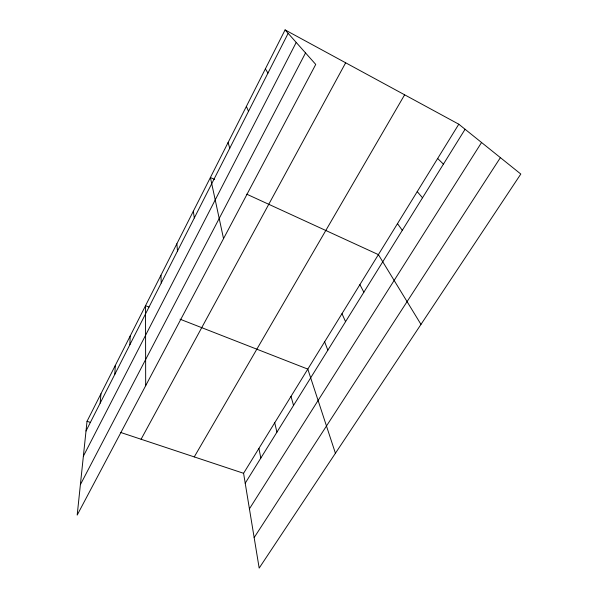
<?xml version="1.0" encoding="UTF-8"?>
<svg xmlns="http://www.w3.org/2000/svg" width="598" height="598" viewBox="0 0 598 598"><rect width="100%" height="100%" fill="white"/><g stroke="black" fill="none" stroke-linecap="round" stroke-linejoin="round"><path stroke-width="0.9" d="M129.901 344.665L130.17 336.046M114.786 374.4L115.317 365.393M100.165 403.164L100.95 393.79M87.031 421.291L77.194 515.072L315.744 64.427L285.089 29.9L87.031 421.291L90.56 422.465M86.015 431.001L288.146 33.346M83.369 456.207L296.212 42.436M80.386 484.664L305.533 52.93M141.091 439.246L345.659 62.79M194.26 456.909L404.629 94.805M458.793 124.212L520.806 174.04L259.173 568.1L243.58 473.295L458.793 124.212L285.089 29.9M245.21 483.206L465.087 129.265M249.426 508.838L481.554 142.503M254.157 537.595L500.391 157.64M120.407 432.376L243.58 473.295M148.969 307.058L145.523 305.705L145.68 385.703M180.043 319.19L307.813 369.108L335.418 453.262M214.622 179.445L210.399 177.501L223.532 238.624M246.742 194.186L378.392 254.628L420.977 324.393M437.661 158.485L443.424 164.129M417.24 191.614L422.509 197.796M397.498 223.645L402.305 230.335M265.37 68.86L267.956 73.076M359.899 284.626L363.861 292.22M341.989 313.673L345.562 321.672M246.376 106.392L248.514 111.318M324.639 341.824L327.846 350.196M228.062 142.586L229.781 148.169M291.009 396.369L293.536 405.422M274.721 422.793L276.926 432.152M258.919 448.425L260.825 458.075M193.333 211.214L194.305 217.964M176.859 243.782L177.486 251.055M160.929 275.259L161.236 283.011"/></g></svg>
